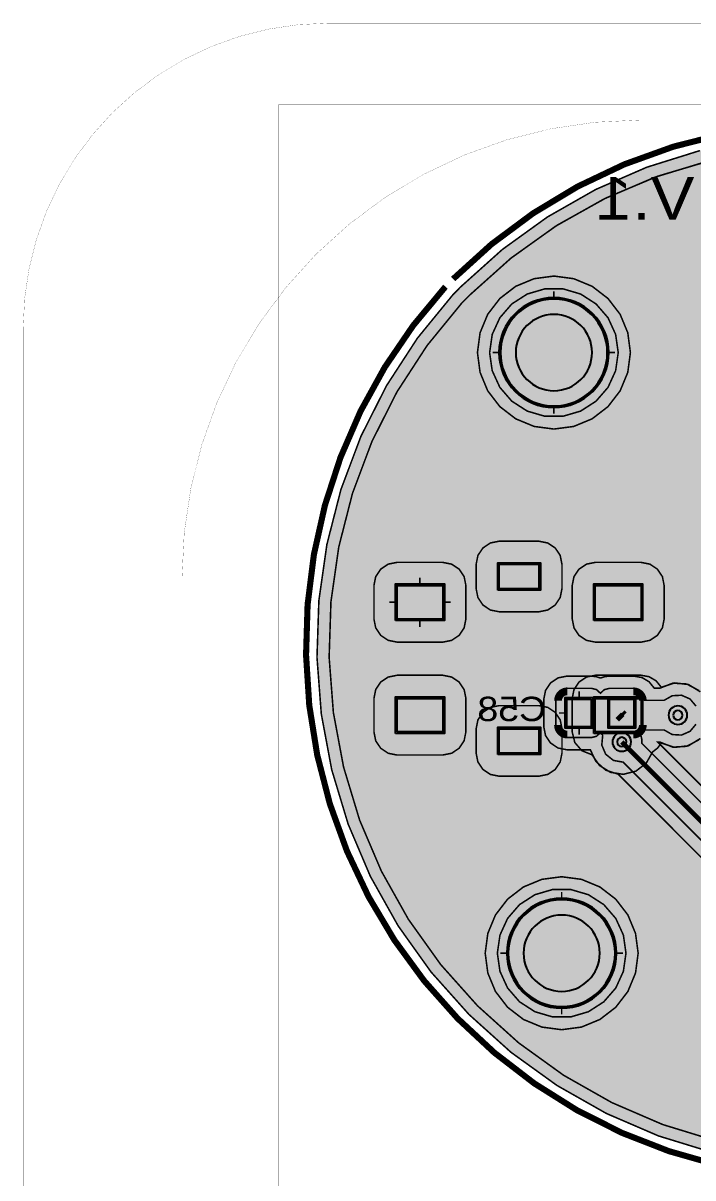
# Model space of a CAD drawing. Header units: millimetres. Extents: x -9 to 41.6, y -83.4 to 3.1.
# Drawn here: x -9.02 to 12.94, y -34.8 to 3.05 of the extents above; entities that cross this region are included whole.
import ezdxf
from ezdxf.enums import TextEntityAlignment as Align

# ---------------------------------------------------------------- set-up
doc = ezdxf.new("R2010")
doc.units = ezdxf.units.MM
doc.header["$MEASUREMENT"] = 0
for name, color, linetype, true_color in [('Board-Outline-Layer', 7, 'Continuous', 0xff00ff), ('Bottom-Layer', 7, 'Continuous', 0x0000ff), ('Bottom-Paste-Mask-Layer', 7, 'Continuous', 0x800000), ('Bottom-Silkscreen-Layer', 7, 'Continuous', 0x66cc33), ('Bottom-Solder-Mask-Layer', 7, 'Continuous', 0xaa00ff), ('Hole-Layer', 7, 'Continuous', 0x222222), ('Multi-Layer', 7, 'Continuous', 0xc0c0c0), ('Top-Layer', 7, 'Continuous', 0xff0000), ('Top-Paste-Mask-Layer', 7, 'Continuous', 0x808080), ('Top-Silkscreen-Layer', 7, 'Continuous', 0xffcc00), ('Top-Solder-Mask-Layer', 7, 'Continuous', 0x800080)]:
    doc.layers.add(name, color=color, linetype=linetype, true_color=true_color)
doc.styles.get("Standard").update_dxf_attribs({"font": 'arial.ttf'})

msp = doc.modelspace()

# ---------------------------------------------------------------- hatches: boundary and pattern name
at = {"layer": 'Bottom-Layer'}
for points in [[(17.283, -78.878), (17.29, -78.949), (17.311, -79.017), (15.852, -79.017), (15.725, -34.67), (15.636, -34.435), (15.415, -34.316), (13.588, -33.966), (11.81, -33.42), (10.102, -32.684), (8.484, -31.767), (6.975, -30.68), (5.593, -29.435), (4.355, -28.048), (3.274, -26.534), (2.364, -24.912), (1.636, -23.2), (1.098, -21.42), (0.756, -19.591), (0.615, -17.737), (0.676, -15.878), (0.939, -14.037), (1.4, -12.235), (2.054, -10.494), (2.893, -8.834), (3.907, -7.275), (5.085, -5.835), (5.333, -5.587), (6.691, -4.369), (8.17, -3.303), (9.755, -2.401), (11.427, -1.673), (13.167, -1.128), (14.956, -0.771), (16.772, -0.607), (18.595, -0.638), (20.405, -0.863), (22.18, -1.28), (23.901, -1.884), (25.547, -2.669), (27.101, -3.624), (28.543, -4.739), (29.859, -6.003), (31.032, -7.399), (32.049, -8.912), (32.9, -10.526), (33.573, -12.22), (34.061, -13.977), (34.061, -21.354), (33.594, -23.047), (32.955, -24.683), (32.152, -26.245), (31.192, -27.716), (30.086, -29.081), (28.846, -30.325), (27.485, -31.434), (26.016, -32.398), (24.457, -33.206), (22.822, -33.85), (21.131, -34.322), (20.929, -34.447), (20.851, -34.671), (20.851, -79.017), (19.522, -79.017), (19.543, -78.949), (19.55, -78.878), (19.55, -78.861), (19.965, -78.861), (20.144, -78.813), (20.275, -78.682), (20.323, -78.503), (20.323, -78.103), (20.317, -78.04), (20.301, -77.978), (20.317, -77.917), (20.323, -77.853), (20.323, -77.453), (20.275, -77.274), (20.144, -77.143), (19.965, -77.095), (19.547, -77.095), (19.547, -35.676), (24.501, -30.721), (24.595, -30.581), (24.628, -30.415), (24.628, -12.192), (24.595, -12.026), (24.501, -11.886), (22.245, -9.629), (22.475, -9.629), (22.757, -9.744), (23.06, -9.721), (23.321, -9.566), (23.485, -9.31), (23.518, -9.008), (23.413, -8.722), (23.191, -8.514), (22.9, -8.427), (22.6, -8.479), (22.355, -8.659), (21.903, -8.659), (21.856, -8.513), (21.752, -8.4), (21.808, -8.078), (21.704, -7.768), (21.464, -7.546), (21.147, -7.465), (20.83, -7.546), (20.59, -7.768), (20.486, -8.078), (20.542, -8.4), (20.49, -8.445), (20.447, -8.498), (20.318, -8.379), (20.147, -8.336), (19.347, -8.336), (19.168, -8.384), (19.037, -8.515), (18.989, -8.694), (18.989, -9.594), (19.037, -9.773), (19.168, -9.904), (19.347, -9.952), (20.147, -9.952), (20.318, -9.909), (20.447, -9.79), (20.576, -9.909), (20.747, -9.952), (21.343, -9.952), (23.762, -12.371), (23.762, -30.236), (20.038, -33.96), (19.899, -33.758), (19.696, -33.62), (19.456, -33.565), (19.214, -33.602), (19.001, -33.724), (18.847, -33.915), (18.847, -33.139), (21.205, -30.78), (21.801, -30.78), (22.042, -30.687), (22.157, -30.457), (22.475, -30.457), (22.757, -30.572), (23.06, -30.549), (23.321, -30.394), (23.485, -30.138), (23.518, -29.836), (23.413, -29.551), (23.191, -29.342), (22.9, -29.255), (22.6, -29.307), (22.355, -29.487), (22.157, -29.487), (22.071, -29.287), (21.885, -29.174), (21.864, -29.066), (21.82, -28.966), (21.758, -28.686), (21.584, -28.458), (21.33, -28.326), (21.044, -28.313), (20.779, -28.421), (20.584, -28.632), (20.497, -28.905), (20.532, -29.189), (20.468, -29.17), (20.401, -29.164), (19.601, -29.164), (19.422, -29.212), (19.291, -29.343), (19.243, -29.522), (19.243, -30.422), (19.291, -30.601), (19.422, -30.732), (19.601, -30.78), (19.98, -30.78), (18.497, -32.264), (18.497, -27.967), (18.464, -27.801), (18.37, -27.66), (11.267, -20.558), (11.263, -20.421), (11.231, -20.287), (11.302, -20.21), (11.348, -20.115), (11.994, -20.115), (12.259, -20.266), (12.564, -20.283), (12.843, -20.161), (13.039, -19.927), (13.109, -19.63), (13.039, -19.333), (12.843, -19.099), (12.564, -18.977), (12.259, -18.994), (11.994, -19.145), (11.364, -19.145), (11.364, -19.108), (11.316, -18.929), (11.185, -18.798), (11.006, -18.75), (10.206, -18.75), (10.035, -18.793), (9.906, -18.912), (9.777, -18.793), (9.606, -18.75), (8.806, -18.75), (8.627, -18.798), (8.496, -18.929), (8.448, -19.108), (8.448, -20.008), (8.496, -20.187), (8.627, -20.318), (8.806, -20.366), (9.606, -20.366), (9.777, -20.323), (9.906, -20.204), (9.94, -20.248), (9.981, -20.287), (9.951, -20.611), (10.079, -20.911), (10.334, -21.114), (10.655, -21.171), (17.63, -28.146), (17.63, -76.327), (17.131, -75.827), (17.131, -32.765), (17.315, -32.504), (17.356, -32.188), (17.245, -31.889), (17.007, -31.676), (16.697, -31.599), (16.388, -31.676), (16.15, -31.889), (16.039, -32.188), (16.08, -32.504), (16.264, -32.765), (16.264, -76.007), (16.297, -76.172), (16.391, -76.313), (17.173, -77.095), (16.865, -77.095), (16.686, -77.143), (16.555, -77.274), (16.507, -77.453), (16.507, -77.853), (16.513, -77.917), (16.529, -77.978), (16.513, -78.04), (16.507, -78.103), (16.507, -78.503), (16.555, -78.682), (16.686, -78.813), (16.865, -78.861), (17.283, -78.861)], [(5.615, -5.869), (6.984, -4.645), (8.48, -3.578), (10.084, -2.683), (11.776, -1.97), (13.537, -1.447), (15.345, -1.121), (17.177, -0.996), (19.013, -1.073), (20.828, -1.352), (22.602, -1.828), (24.313, -2.497), (25.94, -3.351), (27.463, -4.378), (28.863, -5.566), (30.125, -6.901), (31.232, -8.367), (32.171, -9.945), (32.931, -11.618), (33.502, -13.364), (33.877, -15.162), (34.053, -16.99), (34.026, -18.827), (33.797, -20.649), (33.369, -22.436), (32.748, -24.164), (31.939, -25.814), (30.955, -27.364), (29.806, -28.797), (28.506, -30.095), (27.071, -31.242), (25.518, -32.224), (23.868, -33.029), (22.138, -33.648), (24.783, -31.003), (24.963, -30.733), (25.027, -30.415), (25.027, -12.192), (24.963, -11.874), (24.783, -11.604), (23.254, -10.075), (23.628, -9.822), (23.863, -9.436), (23.917, -8.987), (23.779, -8.557), (23.474, -8.223), (23.058, -8.046), (22.607, -8.058), (22.201, -8.257), (22.172, -7.851), (21.993, -7.487), (21.69, -7.216), (21.307, -7.079), (20.901, -7.095), (20.531, -7.264), (20.251, -7.559), (20.103, -7.937), (19.347, -7.937), (19.057, -7.995), (18.812, -8.159), (18.648, -8.405), (18.59, -8.694), (18.59, -9.594), (18.648, -9.884), (18.812, -10.129), (19.057, -10.293), (19.347, -10.351), (20.147, -10.351), (20.3, -10.335), (20.447, -10.289), (20.594, -10.335), (20.747, -10.351), (21.178, -10.351), (23.364, -12.536), (23.364, -28.982), (23.028, -28.869), (22.674, -28.872), (22.34, -28.991), (22.286, -28.941), (22.227, -28.897), (22.221, -28.88), (22.213, -28.863), (22.111, -28.5), (21.888, -28.196), (21.573, -27.989), (21.206, -27.906), (20.833, -27.955), (20.5, -28.132), (20.25, -28.414), (20.114, -28.766), (19.601, -28.766), (19.306, -28.826), (19.057, -28.996), (18.895, -29.25), (18.895, -27.967), (18.832, -27.648), (18.651, -27.379), (11.786, -20.514), (11.858, -20.514), (12.281, -20.679), (12.735, -20.651), (13.136, -20.437), (13.41, -20.074), (13.508, -19.63), (13.41, -19.186), (13.136, -18.823), (12.735, -18.609), (12.281, -18.581), (11.858, -18.746), (11.671, -18.746), (11.502, -18.537), (11.271, -18.399), (11.006, -18.351), (10.206, -18.351), (10.053, -18.367), (9.906, -18.414), (9.759, -18.367), (9.606, -18.351), (8.806, -18.351), (8.516, -18.409), (8.271, -18.573), (8.107, -18.819), (8.049, -19.108), (8.049, -20.008), (8.107, -20.298), (8.271, -20.543), (8.516, -20.707), (8.806, -20.765), (9.576, -20.765), (9.759, -21.149), (10.079, -21.431), (10.485, -21.564), (17.232, -28.311), (17.232, -31.345), (16.889, -31.219), (16.523, -31.215), (16.178, -31.337), (15.895, -31.568), (15.707, -31.881), (15.636, -32.24), (15.691, -32.601), (15.866, -32.922), (15.866, -34.102), (15.681, -33.983), (15.469, -33.921), (13.685, -33.58), (11.949, -33.047), (10.281, -32.328), (8.701, -31.433), (7.227, -30.371), (5.878, -29.156), (4.668, -27.801), (3.612, -26.323), (2.724, -24.739), (2.012, -23.069), (1.486, -21.33), (1.152, -19.545), (1.013, -17.734), (1.072, -15.919), (1.328, -14.121), (1.778, -12.361), (2.416, -10.661), (3.234, -9.04), (4.224, -7.517), (5.373, -6.111)], [(5.875, -7.747), (5.961, -8.396), (6.211, -9), (6.61, -9.519), (7.129, -9.918), (7.733, -10.168), (8.382, -10.254), (9.031, -10.168), (9.635, -9.918), (10.154, -9.519), (10.553, -9), (10.803, -8.396), (10.889, -7.747), (10.803, -7.098), (10.553, -6.494), (10.154, -5.975), (9.635, -5.576), (9.031, -5.326), (8.382, -5.24), (7.733, -5.326), (7.129, -5.576), (6.61, -5.975), (6.211, -6.494), (5.961, -7.098)], [(6.274, -7.747), (6.359, -8.341), (6.609, -8.887), (7.001, -9.34), (7.506, -9.665), (8.082, -9.834), (8.682, -9.834), (9.258, -9.665), (9.763, -9.34), (10.156, -8.887), (10.405, -8.341), (10.49, -7.747), (10.405, -7.153), (10.156, -6.607), (9.763, -6.154), (9.258, -5.829), (8.682, -5.66), (8.082, -5.66), (7.506, -5.829), (7.001, -6.154), (6.609, -6.607), (6.359, -7.153)], [(6.632, -7.747, 1), (10.132, -7.747, 1)], [(9.606, -19.108), (9.606, -20.008), (8.806, -20.008), (8.806, -19.108)], [(11.006, -19.108), (11.006, -20.008), (10.206, -20.008), (10.206, -19.108)], [(6.129, -27.432), (6.215, -28.081), (6.465, -28.685), (6.864, -29.204), (7.383, -29.603), (7.987, -29.853), (8.636, -29.939), (9.285, -29.853), (9.889, -29.603), (10.408, -29.204), (10.807, -28.685), (11.057, -28.081), (11.143, -27.432), (11.057, -26.783), (10.807, -26.179), (10.408, -25.66), (9.889, -25.261), (9.285, -25.011), (8.636, -24.926), (7.987, -25.011), (7.383, -25.261), (6.864, -25.66), (6.465, -26.179), (6.215, -26.783)], [(6.528, -27.432), (6.613, -28.026), (6.863, -28.572), (7.255, -29.025), (7.76, -29.35), (8.336, -29.519), (8.936, -29.519), (9.512, -29.35), (10.017, -29.025), (10.41, -28.572), (10.659, -28.026), (10.744, -27.432), (10.659, -26.838), (10.41, -26.292), (10.017, -25.839), (9.512, -25.514), (8.936, -25.345), (8.336, -25.345), (7.76, -25.514), (7.255, -25.839), (6.863, -26.292), (6.613, -26.838)], [(6.886, -27.432, 1), (10.386, -27.432, 1)]]:
    msp.add_hatch(color=256, dxfattribs=at).paths.add_polyline_path(points)
at = {"layer": 'Bottom-Paste-Mask-Layer'}
for points in [[(6.632, -7.747, 1), (10.132, -7.747, 1)], [(9.606, -19.108), (9.606, -20.008), (8.806, -20.008), (8.806, -19.108)], [(11.006, -19.108), (11.006, -20.008), (10.206, -20.008), (10.206, -19.108)], [(6.886, -27.432, 1), (10.386, -27.432, 1)]]:
    msp.add_hatch(color=256, dxfattribs=at).paths.add_polyline_path(points)
at = {"layer": 'Bottom-Solder-Mask-Layer'}
for points in [[(6.581, -7.747, 1), (10.183, -7.747, 1)], [(9.657, -19.057), (9.657, -20.059), (8.755, -20.059), (8.755, -19.057)], [(11.057, -19.057), (11.057, -20.059), (10.155, -20.059), (10.155, -19.057)], [(6.835, -27.432, 1), (10.437, -27.432, 1)]]:
    msp.add_hatch(color=256, dxfattribs=at).paths.add_polyline_path(points)
at = {"layer": 'Hole-Layer'}
for points in [[(7.132, -7.747, 1), (9.632, -7.747, 1)], [(7.386, -27.432, 1), (9.886, -27.432, 1)]]:
    msp.add_hatch(color=256, dxfattribs=at).paths.add_polyline_path(points)
at = {"layer": 'Multi-Layer'}
for points in [[(6.632, -7.747, 1), (10.132, -7.747, 1)], [(6.632, -7.747, 1), (10.132, -7.747, 1)], [(6.632, -7.747, 1), (10.132, -7.747, 1)], [(6.886, -27.432, 1), (10.386, -27.432, 1)], [(6.886, -27.432, 1), (10.386, -27.432, 1)], [(6.886, -27.432, 1), (10.386, -27.432, 1)]]:
    msp.add_hatch(color=256, dxfattribs=at).paths.add_polyline_path(points)
at = {"layer": 'Top-Layer'}
for points in [[(21.043, -33.933), (20.918, -33.973), (20.801, -34.034), (32.084, -22.751), (32.264, -22.481), (32.328, -22.163), (32.328, -22.123), (32.506, -21.791), (32.557, -21.418), (32.474, -21.051), (32.51, -20.955), (32.535, -20.855), (32.755, -20.687), (32.9, -20.452), (32.95, -20.18), (32.95, -19.08), (32.893, -18.791), (32.729, -18.545), (32.483, -18.381), (32.194, -18.323), (30.694, -18.323), (30.404, -18.381), (30.159, -18.545), (29.995, -18.791), (29.937, -19.08), (29.937, -20.18), (30.004, -20.49), (30.192, -20.746), (30.468, -20.902), (30.49, -20.977), (30.518, -21.051), (30.435, -21.497), (30.546, -21.937), (23.449, -29.034), (23.155, -28.897), (22.832, -28.856), (22.513, -28.914), (22.361, -28.762), (22.173, -28.659), (21.956, -28.267), (21.595, -27.999), (21.157, -27.904), (20.718, -27.999), (20.358, -28.267), (20.141, -28.659), (19.884, -28.82), (19.711, -29.07), (19.65, -29.367), (19.65, -30.467), (19.708, -30.757), (19.872, -31.002), (20.117, -31.166), (20.407, -31.224), (21.26, -31.224), (19.31, -33.174), (18.933, -33.291), (18.625, -33.537), (18.429, -33.879), (18.37, -34.269), (18.458, -34.653), (18.68, -34.979), (19.006, -35.201), (19.39, -35.289), (19.78, -35.23), (20.122, -35.034), (20.369, -34.726), (20.486, -34.35), (20.572, -34.263), (20.483, -34.459), (20.453, -34.671), (20.453, -78.619), (16.249, -78.619), (16.124, -34.669), (16.038, -34.321), (15.802, -34.052), (15.469, -33.921), (13.685, -33.58), (11.949, -33.047), (10.281, -32.328), (8.701, -31.433), (7.227, -30.371), (5.878, -29.156), (4.668, -27.801), (3.612, -26.323), (2.724, -24.739), (2.012, -23.069), (1.486, -21.33), (1.152, -19.545), (1.013, -17.734), (1.072, -15.919), (1.328, -14.121), (1.778, -12.361), (2.416, -10.661), (3.234, -9.04), (4.224, -7.517), (5.373, -6.111), (5.615, -5.869), (6.968, -4.658), (8.445, -3.601), (10.028, -2.711), (11.698, -1.998), (13.436, -1.471), (15.221, -1.137), (17.032, -0.998), (18.847, -1.058), (20.645, -1.314), (22.404, -1.765), (24.104, -2.404), (25.725, -3.224), (27.246, -4.216), (28.65, -5.367), (29.921, -6.665), (31.044, -8.093), (32.004, -9.634), (32.791, -11.271), (33.395, -12.983), (33.81, -14.752), (34.029, -16.554), (34.051, -18.37), (33.876, -20.178), (33.505, -21.956), (32.943, -23.683), (32.196, -25.338), (31.273, -26.903), (30.186, -28.357), (28.948, -29.685), (27.572, -30.871), (26.075, -31.899), (24.475, -32.759), (22.791, -33.439), (21.043, -33.933)], [(5.875, -7.747), (5.961, -8.396), (6.211, -9), (6.61, -9.519), (7.129, -9.918), (7.733, -10.168), (8.382, -10.254), (9.031, -10.168), (9.635, -9.918), (10.154, -9.519), (10.553, -9), (10.803, -8.396), (10.889, -7.747), (10.803, -7.098), (10.553, -6.494), (10.154, -5.975), (9.635, -5.576), (9.031, -5.326), (8.382, -5.24), (7.733, -5.326), (7.129, -5.576), (6.61, -5.975), (6.211, -6.494), (5.961, -7.098)], [(6.632, -7.747, 1), (10.132, -7.747, 1)], [(5.832, -15.486), (5.89, -15.775), (6.054, -16.021), (6.299, -16.185), (6.589, -16.242), (7.889, -16.242), (8.178, -16.185), (8.424, -16.021), (8.588, -15.775), (8.646, -15.486), (8.646, -14.686), (8.588, -14.396), (8.424, -14.151), (8.178, -13.987), (7.889, -13.929), (6.589, -13.929), (6.299, -13.987), (6.054, -14.151), (5.89, -14.396), (5.832, -14.686)], [(2.482, -16.48), (2.54, -16.77), (2.704, -17.015), (2.95, -17.179), (3.239, -17.237), (4.739, -17.237), (5.029, -17.179), (5.274, -17.015), (5.438, -16.77), (5.496, -16.48), (5.496, -15.38), (5.438, -15.09), (5.274, -14.845), (5.029, -14.681), (4.739, -14.623), (3.239, -14.623), (2.95, -14.681), (2.704, -14.845), (2.54, -15.09), (2.482, -15.38)], [(6.589, -15.486), (6.589, -14.686), (7.889, -14.686), (7.889, -15.486)], [(8.982, -16.48), (9.04, -16.77), (9.204, -17.015), (9.449, -17.179), (9.739, -17.237), (11.239, -17.237), (11.528, -17.179), (11.774, -17.015), (11.938, -16.77), (11.995, -16.48), (11.995, -15.38), (11.938, -15.09), (11.774, -14.845), (11.528, -14.681), (11.239, -14.623), (9.739, -14.623), (9.449, -14.681), (9.204, -14.845), (9.04, -15.09), (8.982, -15.38)], [(3.239, -16.48), (3.239, -15.38), (4.739, -15.38), (4.739, -16.48)], [(9.739, -16.48), (9.739, -15.38), (11.239, -15.38), (11.239, -16.48)], [(2.482, -20.18), (2.54, -20.47), (2.704, -20.715), (2.95, -20.879), (3.239, -20.937), (4.739, -20.937), (5.029, -20.879), (5.274, -20.715), (5.438, -20.47), (5.496, -20.18), (5.496, -19.08), (5.438, -18.791), (5.274, -18.545), (5.029, -18.381), (4.739, -18.323), (3.239, -18.323), (2.95, -18.381), (2.704, -18.545), (2.54, -18.791), (2.482, -19.08)], [(13.907, -20.937), (15.407, -20.937), (15.697, -20.879), (15.942, -20.715), (16.106, -20.47), (16.164, -20.18), (16.164, -19.08), (16.106, -18.791), (15.942, -18.545), (15.697, -18.381), (15.407, -18.323), (13.907, -18.323), (13.593, -18.392), (13.336, -18.584), (13.182, -18.865), (12.792, -18.626), (12.337, -18.574), (11.903, -18.718), (11.735, -18.508), (11.503, -18.371), (11.239, -18.323), (9.739, -18.323), (9.449, -18.381), (9.204, -18.545), (9.04, -18.791), (8.982, -19.08), (8.982, -20.18), (9.066, -20.527), (9.3, -20.796), (9.631, -20.929), (9.874, -21.278), (10.235, -21.504), (10.656, -21.57), (11.068, -21.465), (11.407, -21.206), (11.616, -20.836), (11.78, -20.709), (11.903, -20.542), (12.337, -20.686), (12.792, -20.634), (13.182, -20.395), (13.336, -20.677), (13.593, -20.868)], [(3.239, -20.18), (3.239, -19.08), (4.739, -19.08), (4.739, -20.18)], [(9.739, -20.18), (9.739, -19.08), (11.239, -19.08), (11.239, -20.18)], [(5.832, -20.874), (5.89, -21.164), (6.054, -21.409), (6.299, -21.573), (6.589, -21.631), (7.889, -21.631), (8.178, -21.573), (8.424, -21.409), (8.588, -21.164), (8.646, -20.874), (8.646, -20.074), (8.588, -19.785), (8.424, -19.539), (8.178, -19.375), (7.889, -19.318), (6.589, -19.318), (6.299, -19.375), (6.054, -19.539), (5.89, -19.785), (5.832, -20.074)], [(6.589, -20.874), (6.589, -20.074), (7.889, -20.074), (7.889, -20.874)], [(6.129, -27.432), (6.215, -28.081), (6.465, -28.685), (6.864, -29.204), (7.383, -29.603), (7.987, -29.853), (8.636, -29.939), (9.285, -29.853), (9.889, -29.603), (10.408, -29.204), (10.807, -28.685), (11.057, -28.081), (11.143, -27.432), (11.057, -26.783), (10.807, -26.179), (10.408, -25.66), (9.889, -25.261), (9.285, -25.011), (8.636, -24.926), (7.987, -25.011), (7.383, -25.261), (6.864, -25.66), (6.465, -26.179), (6.215, -26.783)], [(6.886, -27.432, 1), (10.386, -27.432, 1)]]:
    msp.add_hatch(color=256, dxfattribs=at).paths.add_polyline_path(points)
at = {"layer": 'Top-Paste-Mask-Layer'}
for points in [[(6.632, -7.747, 1), (10.132, -7.747, 1)], [(6.589, -15.486), (6.589, -14.686), (7.889, -14.686), (7.889, -15.486)], [(3.239, -16.48), (3.239, -15.38), (4.739, -15.38), (4.739, -16.48)], [(9.739, -16.48), (9.739, -15.38), (11.239, -15.38), (11.239, -16.48)], [(3.239, -20.18), (3.239, -19.08), (4.739, -19.08), (4.739, -20.18)], [(9.739, -20.18), (9.739, -19.08), (11.239, -19.08), (11.239, -20.18)], [(6.589, -20.874), (6.589, -20.074), (7.889, -20.074), (7.889, -20.874)], [(6.886, -27.432, 1), (10.386, -27.432, 1)]]:
    msp.add_hatch(color=256, dxfattribs=at).paths.add_polyline_path(points)
at = {"layer": 'Top-Solder-Mask-Layer'}
for points in [[(6.581, -7.747, 1), (10.183, -7.747, 1)], [(6.538, -15.537), (6.538, -14.635), (7.94, -14.635), (7.94, -15.537)], [(3.188, -16.531), (3.188, -15.329), (4.79, -15.329), (4.79, -16.531)], [(9.688, -16.531), (9.688, -15.329), (11.29, -15.329), (11.29, -16.531)], [(3.188, -20.231), (3.188, -19.029), (4.79, -19.029), (4.79, -20.231)], [(9.688, -20.231), (9.688, -19.029), (11.29, -19.029), (11.29, -20.231)], [(6.538, -20.925), (6.538, -20.023), (7.94, -20.023), (7.94, -20.925)], [(6.835, -27.432, 1), (10.437, -27.432, 1)]]:
    msp.add_hatch(color=256, dxfattribs=at).paths.add_polyline_path(points)

# ---------------------------------------------------------------- linework, layer by layer
at = {"layer": 'Board-Outline-Layer', "const_width": 0.2}
for points in [[(21.209, -34.671, 1.331), (5.08, -5.334)], [(4.826, -5.588, 0.605), (15.367, -34.671)]]:
    msp.add_lwpolyline(points, format="xyb", dxfattribs=at)
at = {"layer": 'Bottom-Layer', "const_width": 0.00508}
msp.add_lwpolyline([(-9.017, -73.439), (-9.017, -6.952, -0.414), (0.983, 3.048), (29.878, 3.048, -0.414), (39.878, -6.952), (39.878, -73.439, -0.414), (29.878, -83.439), (0.983, -83.439, -0.414)], format="xyb", close=True, dxfattribs=at)
at = {"layer": 'Bottom-Layer'}
for points, const_width in [([(-0.635, -80.899), (-0.635, 0.381), (34.163, 0.381), (34.163, -80.899)], 0.00508), ([(5.875, -7.747), (5.961, -8.396), (6.211, -9), (6.61, -9.519), (7.129, -9.918), (7.733, -10.168), (8.382, -10.254), (9.031, -10.168), (9.635, -9.918), (10.154, -9.519), (10.553, -9), (10.803, -8.396), (10.889, -7.747), (10.803, -7.098), (10.553, -6.494), (10.154, -5.975), (9.635, -5.576), (9.031, -5.326), (8.382, -5.24), (7.733, -5.326), (7.129, -5.576), (6.61, -5.975), (6.211, -6.494), (5.961, -7.098)], 0.0508), ([(6.274, -7.747), (6.359, -8.341), (6.609, -8.887), (7.001, -9.34), (7.506, -9.665), (8.082, -9.834), (8.682, -9.834), (9.258, -9.665), (9.763, -9.34), (10.156, -8.887), (10.405, -8.341), (10.49, -7.747), (10.405, -7.153), (10.156, -6.607), (9.763, -6.154), (9.258, -5.829), (8.682, -5.66), (8.082, -5.66), (7.506, -5.829), (7.001, -6.154), (6.609, -6.607), (6.359, -7.153)], 0.0508), ([(6.129, -27.432), (6.215, -28.081), (6.465, -28.685), (6.864, -29.204), (7.383, -29.603), (7.987, -29.853), (8.636, -29.939), (9.285, -29.853), (9.889, -29.603), (10.408, -29.204), (10.807, -28.685), (11.057, -28.081), (11.143, -27.432), (11.057, -26.783), (10.807, -26.179), (10.408, -25.66), (9.889, -25.261), (9.285, -25.011), (8.636, -24.926), (7.987, -25.011), (7.383, -25.261), (6.864, -25.66), (6.465, -26.179), (6.215, -26.783)], 0.0508), ([(6.528, -27.432), (6.613, -28.026), (6.863, -28.572), (7.255, -29.025), (7.76, -29.35), (8.336, -29.519), (8.936, -29.519), (9.512, -29.35), (10.017, -29.025), (10.41, -28.572), (10.659, -28.026), (10.744, -27.432), (10.659, -26.838), (10.41, -26.292), (10.017, -25.839), (9.512, -25.514), (8.936, -25.345), (8.336, -25.345), (7.76, -25.514), (7.255, -25.839), (6.863, -26.292), (6.613, -26.838)], 0.0508)]:
    msp.add_lwpolyline(points, close=True, dxfattribs=dict(at, const_width=const_width))
for points, const_width in [([(13.588, -33.966), (11.81, -33.42), (10.102, -32.684), (8.484, -31.767), (6.975, -30.68), (5.593, -29.435), (4.355, -28.048), (3.274, -26.534), (2.364, -24.912), (1.636, -23.2), (1.098, -21.42), (0.756, -19.591), (0.615, -17.737), (0.676, -15.878), (0.939, -14.037), (1.4, -12.235), (2.054, -10.494), (2.893, -8.834), (3.907, -7.275), (5.085, -5.835), (5.333, -5.587), (6.691, -4.369), (8.17, -3.303), (9.755, -2.401), (11.427, -1.673), (13.167, -1.128)], 0.0508), ([(13.685, -33.58), (11.949, -33.047), (10.281, -32.328), (8.701, -31.433), (7.227, -30.371), (5.878, -29.156), (4.668, -27.801), (3.612, -26.323), (2.724, -24.739), (2.012, -23.069), (1.486, -21.33), (1.152, -19.545), (1.013, -17.734), (1.072, -15.919), (1.328, -14.121), (1.778, -12.361), (2.416, -10.661), (3.234, -9.04), (4.224, -7.517), (5.373, -6.111), (5.615, -5.869), (6.984, -4.645), (8.48, -3.578), (10.084, -2.683), (11.776, -1.97), (13.537, -1.447)], 0.0508), ([(8.382, -6), (8.382, -5.74)], 0.0508), ([(8.382, -6), (8.382, -5.74)], 0.0508), ([(6.635, -7.747), (6.375, -7.747)], 0.0508), ([(6.635, -7.747), (6.375, -7.747)], 0.0508), ([(10.129, -7.747), (10.389, -7.747)], 0.0508), ([(10.129, -7.747), (10.389, -7.747)], 0.0508), ([(8.382, -9.494), (8.382, -9.754)], 0.0508), ([(8.382, -9.494), (8.382, -9.754)], 0.0508), ([(13.136, -18.823), (12.735, -18.609), (12.281, -18.581), (11.858, -18.746), (11.671, -18.746), (11.502, -18.537), (11.271, -18.399), (11.006, -18.351), (10.206, -18.351), (10.053, -18.367), (9.906, -18.414), (9.759, -18.367), (9.606, -18.351), (8.806, -18.351), (8.516, -18.409), (8.271, -18.573), (8.107, -18.819), (8.049, -19.108), (8.049, -20.008), (8.107, -20.298), (8.271, -20.543), (8.516, -20.707), (8.806, -20.765), (9.576, -20.765), (9.759, -21.149), (10.079, -21.431), (10.485, -21.564), (17.232, -28.311)], 0.0508), ([(13.039, -19.333), (12.843, -19.099), (12.564, -18.977), (12.259, -18.994), (11.994, -19.145), (11.364, -19.145), (11.364, -19.108), (11.316, -18.929), (11.185, -18.798), (11.006, -18.75), (10.206, -18.75), (10.035, -18.793), (9.906, -18.912), (9.777, -18.793), (9.606, -18.75), (8.806, -18.75), (8.627, -18.798), (8.496, -18.929), (8.448, -19.108), (8.448, -20.008), (8.496, -20.187), (8.627, -20.318), (8.806, -20.366), (9.606, -20.366), (9.777, -20.323), (9.906, -20.204), (9.94, -20.248), (9.981, -20.287), (9.951, -20.611), (10.079, -20.911), (10.334, -21.114), (10.655, -21.171), (17.63, -28.146)], 0.0508), ([(9.206, -19.111), (9.206, -18.851)], 0.0508), ([(9.206, -19.111), (9.206, -18.851)], 0.0508), ([(8.809, -19.558), (8.549, -19.558)], 0.0508), ([(8.809, -19.558), (8.549, -19.558)], 0.0508), ([(10.606, -19.558), (10.678, -19.63)], 0.254), ([(10.606, -19.558), (10.606, -20.509)], 0.254), ([(10.678, -19.63), (12.446, -19.63)], 0.254), ([(9.206, -20.005), (9.206, -20.265)], 0.0508), ([(9.206, -20.005), (9.206, -20.265)], 0.0508), ([(18.37, -27.66), (11.267, -20.558), (11.263, -20.421), (11.231, -20.287), (11.302, -20.21), (11.348, -20.115), (11.994, -20.115), (12.259, -20.266), (12.564, -20.283), (12.843, -20.161), (13.039, -19.927)], 0.0508), ([(10.606, -20.509), (18.064, -27.967)], 0.15), ([(18.651, -27.379), (11.786, -20.514), (11.858, -20.514), (12.281, -20.679), (12.735, -20.651), (13.136, -20.437)], 0.0508), ([(8.636, -25.685), (8.636, -25.426)], 0.0508), ([(8.636, -25.685), (8.636, -25.426)], 0.0508), ([(6.889, -27.432), (6.629, -27.432)], 0.0508), ([(6.889, -27.432), (6.629, -27.432)], 0.0508), ([(10.383, -27.432), (10.643, -27.432)], 0.0508), ([(10.383, -27.432), (10.643, -27.432)], 0.0508), ([(8.636, -29.18), (8.636, -29.439)], 0.0508), ([(8.636, -29.18), (8.636, -29.439)], 0.0508)]:
    msp.add_lwpolyline(points, dxfattribs=dict(at, const_width=const_width))
for points in [[(6.632, -7.747, 1), (10.132, -7.747, 1)], [(6.886, -27.432, 1), (10.386, -27.432, 1)]]:
    msp.add_lwpolyline(points, format="xyb", close=True, dxfattribs=at)
for points in [[(9.606, -19.108), (9.606, -20.008), (8.806, -20.008), (8.806, -19.108)], [(11.006, -19.108), (11.006, -20.008), (10.206, -20.008), (10.206, -19.108)]]:
    msp.add_lwpolyline(points, close=True, dxfattribs=at)
at = {"layer": 'Bottom-Paste-Mask-Layer'}
for points in [[(6.632, -7.747, 1), (10.132, -7.747, 1)], [(6.886, -27.432, 1), (10.386, -27.432, 1)]]:
    msp.add_lwpolyline(points, format="xyb", close=True, dxfattribs=at)
for points in [[(9.606, -19.108), (9.606, -20.008), (8.806, -20.008), (8.806, -19.108)], [(11.006, -19.108), (11.006, -20.008), (10.206, -20.008), (10.206, -19.108)]]:
    msp.add_lwpolyline(points, close=True, dxfattribs=at)
at = {"layer": 'Bottom-Silkscreen-Layer', "const_width": 0.254}
for points in [[(8.826, -18.848, 0.414), (8.516, -19.158)], [(8.826, -18.848, 0.414), (8.516, -19.158)], [(11.296, -19.158, 0.414), (10.986, -18.848)], [(11.296, -19.158, 0.414), (10.986, -18.848)], [(8.516, -19.958, 0.414), (8.826, -20.268)], [(8.516, -19.958, 0.414), (8.826, -20.268)], [(10.986, -20.268, 0.414), (11.296, -19.958)], [(10.986, -20.268, 0.414), (11.296, -19.958)]]:
    msp.add_lwpolyline(points, format="xyb", dxfattribs=at)
for points in [[(9.626, -18.848), (8.826, -18.848)], [(9.626, -18.848), (8.826, -18.848)], [(10.186, -18.848), (10.986, -18.848)], [(10.186, -18.848), (10.986, -18.848)], [(8.516, -19.158), (8.516, -19.958)], [(8.516, -19.158), (8.516, -19.958)], [(11.296, -19.958), (11.296, -19.158)], [(11.296, -19.958), (11.296, -19.158)], [(9.626, -20.268), (8.826, -20.268)], [(9.626, -20.268), (8.826, -20.268)], [(10.186, -20.268), (10.986, -20.268)], [(10.186, -20.268), (10.986, -20.268)]]:
    msp.add_lwpolyline(points, dxfattribs=at)
at = {"layer": 'Bottom-Solder-Mask-Layer'}
for points in [[(6.581, -7.747, 1), (10.183, -7.747, 1)], [(6.835, -27.432, 1), (10.437, -27.432, 1)]]:
    msp.add_lwpolyline(points, format="xyb", close=True, dxfattribs=at)
for points in [[(9.657, -19.057), (9.657, -20.059), (8.755, -20.059), (8.755, -19.057)], [(11.057, -19.057), (11.057, -20.059), (10.155, -20.059), (10.155, -19.057)]]:
    msp.add_lwpolyline(points, close=True, dxfattribs=at)
at = {"layer": 'Hole-Layer'}
for points in [[(7.132, -7.747, 1), (9.632, -7.747, 1)], [(7.386, -27.432, 1), (9.886, -27.432, 1)]]:
    msp.add_lwpolyline(points, format="xyb", close=True, dxfattribs=at)
for points in [[(12.294, -19.63, 1), (12.599, -19.63), (12.599, -19.63, 1), (12.294, -19.63)], [(10.454, -20.509, 1), (10.759, -20.509), (10.759, -20.509, 1), (10.454, -20.509)]]:
    msp.add_lwpolyline(points, format="xyb", dxfattribs=at)
at = {"layer": 'Multi-Layer'}
for points in [[(6.632, -7.747, 1), (10.132, -7.747, 1)], [(6.632, -7.747, 1), (10.132, -7.747, 1)], [(6.632, -7.747, 1), (10.132, -7.747, 1)], [(6.886, -27.432, 1), (10.386, -27.432, 1)], [(6.886, -27.432, 1), (10.386, -27.432, 1)], [(6.886, -27.432, 1), (10.386, -27.432, 1)]]:
    msp.add_lwpolyline(points, format="xyb", close=True, dxfattribs=at)
for points in [[(12.141, -19.63, 1), (12.751, -19.63), (12.751, -19.63, 1), (12.141, -19.63)], [(10.301, -20.509, 1), (10.911, -20.509), (10.911, -20.509, 1), (10.301, -20.509)]]:
    msp.add_lwpolyline(points, format="xyb", dxfattribs=at)
at = {"layer": 'Top-Layer', "const_width": 0.00508}
msp.add_lwpolyline([(-3.81, -65.391), (-3.81, -15.127, -0.414), (11.19, -0.127), (22.084, -0.127, -0.414), (37.084, -15.127), (37.084, -65.391, -0.414), (22.084, -80.391), (11.19, -80.391, -0.414)], format="xyb", close=True, dxfattribs=at)
at = {"layer": 'Top-Layer'}
for points, const_width in [([(13.685, -33.58), (11.949, -33.047), (10.281, -32.328), (8.701, -31.433), (7.227, -30.371), (5.878, -29.156), (4.668, -27.801), (3.612, -26.323), (2.724, -24.739), (2.012, -23.069), (1.486, -21.33), (1.152, -19.545), (1.013, -17.734), (1.072, -15.919), (1.328, -14.121), (1.778, -12.361), (2.416, -10.661), (3.234, -9.04), (4.224, -7.517), (5.373, -6.111), (5.615, -5.869), (6.968, -4.658), (8.445, -3.601), (10.028, -2.711), (11.698, -1.998), (13.436, -1.471)], 0.0508), ([(12.299, -7.747), (14.657, -5.389)], 0.254), ([(8.382, -6), (8.382, -5.74)], 0.0508), ([(6.635, -7.747), (6.375, -7.747)], 0.0508), ([(8.382, -7.747), (12.299, -7.747)], 0.254), ([(10.129, -7.747), (10.389, -7.747)], 0.0508), ([(8.382, -9.494), (8.382, -9.754)], 0.0508), ([(3.989, -15.383), (3.989, -15.123)], 0.0508), ([(3.242, -15.93), (2.982, -15.93)], 0.0508), ([(4.736, -15.93), (4.996, -15.93)], 0.0508), ([(3.989, -16.477), (3.989, -16.737)], 0.0508), ([(13.182, -18.865), (12.792, -18.626), (12.337, -18.574), (11.903, -18.718), (11.735, -18.508), (11.503, -18.371), (11.239, -18.323), (9.739, -18.323), (9.449, -18.381), (9.204, -18.545), (9.04, -18.791), (8.982, -19.08), (8.982, -20.18), (9.066, -20.527), (9.3, -20.796), (9.631, -20.929), (9.874, -21.278), (10.235, -21.504), (10.656, -21.57), (11.068, -21.465), (11.407, -21.206), (11.616, -20.836), (11.78, -20.709), (11.903, -20.542), (12.337, -20.686), (12.792, -20.634), (13.182, -20.395)], 0.0508), ([(10.489, -19.63), (12.446, -19.63)], 0.254), ([(10.606, -19.747), (10.489, -19.63)], 0.254), ([(10.606, -20.509), (10.606, -19.747)], 0.254), ([(8.636, -25.685), (8.636, -25.426)], 0.0508), ([(6.889, -27.432), (6.629, -27.432)], 0.0508), ([(8.636, -27.432), (13.442, -27.432)], 0.254), ([(10.383, -27.432), (10.643, -27.432)], 0.0508), ([(8.636, -29.18), (8.636, -29.439)], 0.0508)]:
    msp.add_lwpolyline(points, dxfattribs=dict(at, const_width=const_width))
at = {"layer": 'Top-Layer', "const_width": 0.0508}
for points in [[(5.875, -7.747), (5.961, -8.396), (6.211, -9), (6.61, -9.519), (7.129, -9.918), (7.733, -10.168), (8.382, -10.254), (9.031, -10.168), (9.635, -9.918), (10.154, -9.519), (10.553, -9), (10.803, -8.396), (10.889, -7.747), (10.803, -7.098), (10.553, -6.494), (10.154, -5.975), (9.635, -5.576), (9.031, -5.326), (8.382, -5.24), (7.733, -5.326), (7.129, -5.576), (6.61, -5.975), (6.211, -6.494), (5.961, -7.098)], [(5.832, -15.486), (5.89, -15.775), (6.054, -16.021), (6.299, -16.185), (6.589, -16.242), (7.889, -16.242), (8.178, -16.185), (8.424, -16.021), (8.588, -15.775), (8.646, -15.486), (8.646, -14.686), (8.588, -14.396), (8.424, -14.151), (8.178, -13.987), (7.889, -13.929), (6.589, -13.929), (6.299, -13.987), (6.054, -14.151), (5.89, -14.396), (5.832, -14.686)], [(2.482, -16.48), (2.54, -16.77), (2.704, -17.015), (2.95, -17.179), (3.239, -17.237), (4.739, -17.237), (5.029, -17.179), (5.274, -17.015), (5.438, -16.77), (5.496, -16.48), (5.496, -15.38), (5.438, -15.09), (5.274, -14.845), (5.029, -14.681), (4.739, -14.623), (3.239, -14.623), (2.95, -14.681), (2.704, -14.845), (2.54, -15.09), (2.482, -15.38)], [(8.982, -16.48), (9.04, -16.77), (9.204, -17.015), (9.449, -17.179), (9.739, -17.237), (11.239, -17.237), (11.528, -17.179), (11.774, -17.015), (11.938, -16.77), (11.995, -16.48), (11.995, -15.38), (11.938, -15.09), (11.774, -14.845), (11.528, -14.681), (11.239, -14.623), (9.739, -14.623), (9.449, -14.681), (9.204, -14.845), (9.04, -15.09), (8.982, -15.38)], [(2.482, -20.18), (2.54, -20.47), (2.704, -20.715), (2.95, -20.879), (3.239, -20.937), (4.739, -20.937), (5.029, -20.879), (5.274, -20.715), (5.438, -20.47), (5.496, -20.18), (5.496, -19.08), (5.438, -18.791), (5.274, -18.545), (5.029, -18.381), (4.739, -18.323), (3.239, -18.323), (2.95, -18.381), (2.704, -18.545), (2.54, -18.791), (2.482, -19.08)], [(5.832, -20.874), (5.89, -21.164), (6.054, -21.409), (6.299, -21.573), (6.589, -21.631), (7.889, -21.631), (8.178, -21.573), (8.424, -21.409), (8.588, -21.164), (8.646, -20.874), (8.646, -20.074), (8.588, -19.785), (8.424, -19.539), (8.178, -19.375), (7.889, -19.318), (6.589, -19.318), (6.299, -19.375), (6.054, -19.539), (5.89, -19.785), (5.832, -20.074)], [(6.129, -27.432), (6.215, -28.081), (6.465, -28.685), (6.864, -29.204), (7.383, -29.603), (7.987, -29.853), (8.636, -29.939), (9.285, -29.853), (9.889, -29.603), (10.408, -29.204), (10.807, -28.685), (11.057, -28.081), (11.143, -27.432), (11.057, -26.783), (10.807, -26.179), (10.408, -25.66), (9.889, -25.261), (9.285, -25.011), (8.636, -24.926), (7.987, -25.011), (7.383, -25.261), (6.864, -25.66), (6.465, -26.179), (6.215, -26.783)]]:
    msp.add_lwpolyline(points, close=True, dxfattribs=at)
at = {"layer": 'Top-Layer'}
for points in [[(6.632, -7.747, 1), (10.132, -7.747, 1)], [(6.886, -27.432, 1), (10.386, -27.432, 1)]]:
    msp.add_lwpolyline(points, format="xyb", close=True, dxfattribs=at)
for points in [[(6.589, -15.486), (6.589, -14.686), (7.889, -14.686), (7.889, -15.486)], [(3.239, -16.48), (3.239, -15.38), (4.739, -15.38), (4.739, -16.48)], [(9.739, -16.48), (9.739, -15.38), (11.239, -15.38), (11.239, -16.48)], [(3.239, -20.18), (3.239, -19.08), (4.739, -19.08), (4.739, -20.18)], [(9.739, -20.18), (9.739, -19.08), (11.239, -19.08), (11.239, -20.18)], [(6.589, -20.874), (6.589, -20.074), (7.889, -20.074), (7.889, -20.874)]]:
    msp.add_lwpolyline(points, close=True, dxfattribs=at)
at = {"layer": 'Top-Paste-Mask-Layer'}
for points in [[(6.632, -7.747, 1), (10.132, -7.747, 1)], [(6.886, -27.432, 1), (10.386, -27.432, 1)]]:
    msp.add_lwpolyline(points, format="xyb", close=True, dxfattribs=at)
for points in [[(6.589, -15.486), (6.589, -14.686), (7.889, -14.686), (7.889, -15.486)], [(3.239, -16.48), (3.239, -15.38), (4.739, -15.38), (4.739, -16.48)], [(9.739, -16.48), (9.739, -15.38), (11.239, -15.38), (11.239, -16.48)], [(3.239, -20.18), (3.239, -19.08), (4.739, -19.08), (4.739, -20.18)], [(9.739, -20.18), (9.739, -19.08), (11.239, -19.08), (11.239, -20.18)], [(6.589, -20.874), (6.589, -20.074), (7.889, -20.074), (7.889, -20.874)]]:
    msp.add_lwpolyline(points, close=True, dxfattribs=at)
at = {"layer": 'Top-Silkscreen-Layer', "const_width": 0.254}
for points in [[(5.6, -15.18), (4.969, -15.81)], [(5.6, -15.18), (4.969, -15.81)], [(5.6, -15.18), (6.358, -15.18)], [(5.6, -15.18), (6.358, -15.18)], [(8.12, -15.18), (8.847, -15.18)], [(8.12, -15.18), (8.847, -15.18)], [(8.847, -15.18), (9.509, -15.841)], [(8.847, -15.18), (9.509, -15.841)], [(4.639, -16.711), (4.639, -18.849)], [(4.639, -16.711), (4.639, -18.849)], [(9.906, -18.849), (9.906, -16.711)], [(9.906, -18.849), (9.906, -16.711)], [(5.604, -20.447), (4.969, -19.812)], [(5.604, -20.447), (4.969, -19.812)], [(8.925, -20.447), (9.509, -19.863)], [(8.925, -20.447), (9.509, -19.863)], [(5.604, -20.447), (6.358, -20.447)], [(5.604, -20.447), (6.358, -20.447)], [(8.12, -20.447), (8.925, -20.447)], [(8.12, -20.447), (8.925, -20.447)]]:
    msp.add_lwpolyline(points, dxfattribs=at)
msp.add_lwpolyline([(5.842, -16.256), (8.636, -16.256), (8.636, -19.304), (5.842, -19.304)], close=True, dxfattribs=at)
msp.add_lwpolyline([(5.842, -16.256), (8.636, -16.256), (8.636, -19.304), (5.842, -19.304)], close=True, dxfattribs=at)
msp.add_lwpolyline([(6.323, -17.78, 1), (8.155, -17.78, 1)], format="xyb", close=True, dxfattribs=at)
msp.add_lwpolyline([(6.323, -17.78, 1), (8.155, -17.78, 1)], format="xyb", close=True, dxfattribs=at)
at = {"layer": 'Top-Solder-Mask-Layer'}
for points in [[(6.581, -7.747, 1), (10.183, -7.747, 1)], [(6.835, -27.432, 1), (10.437, -27.432, 1)]]:
    msp.add_lwpolyline(points, format="xyb", close=True, dxfattribs=at)
for points in [[(6.538, -15.537), (6.538, -14.635), (7.94, -14.635), (7.94, -15.537)], [(3.188, -16.531), (3.188, -15.329), (4.79, -15.329), (4.79, -16.531)], [(9.688, -16.531), (9.688, -15.329), (11.29, -15.329), (11.29, -16.531)], [(3.188, -20.231), (3.188, -19.029), (4.79, -19.029), (4.79, -20.231)], [(9.688, -20.231), (9.688, -19.029), (11.29, -19.029), (11.29, -20.231)], [(6.538, -20.925), (6.538, -20.023), (7.94, -20.023), (7.94, -20.925)]]:
    msp.add_lwpolyline(points, close=True, dxfattribs=at)

# ---------------------------------------------------------------- texts
at = {"layer": 'Bottom-Silkscreen-Layer', "text_generation_flag": 2, "width": 1.1}
for s, height, rotation, p in [('LASCOPE V.1', 1.4, -360, (23.749, -3.81)), ('C58', 0.8001, 720, (8.128, -20.066))]:
    msp.add_text(s, height=height, rotation=rotation, dxfattribs=at).set_placement(p, align=Align.BOTTOM_LEFT)

doc.saveas('drawing.dxf')
